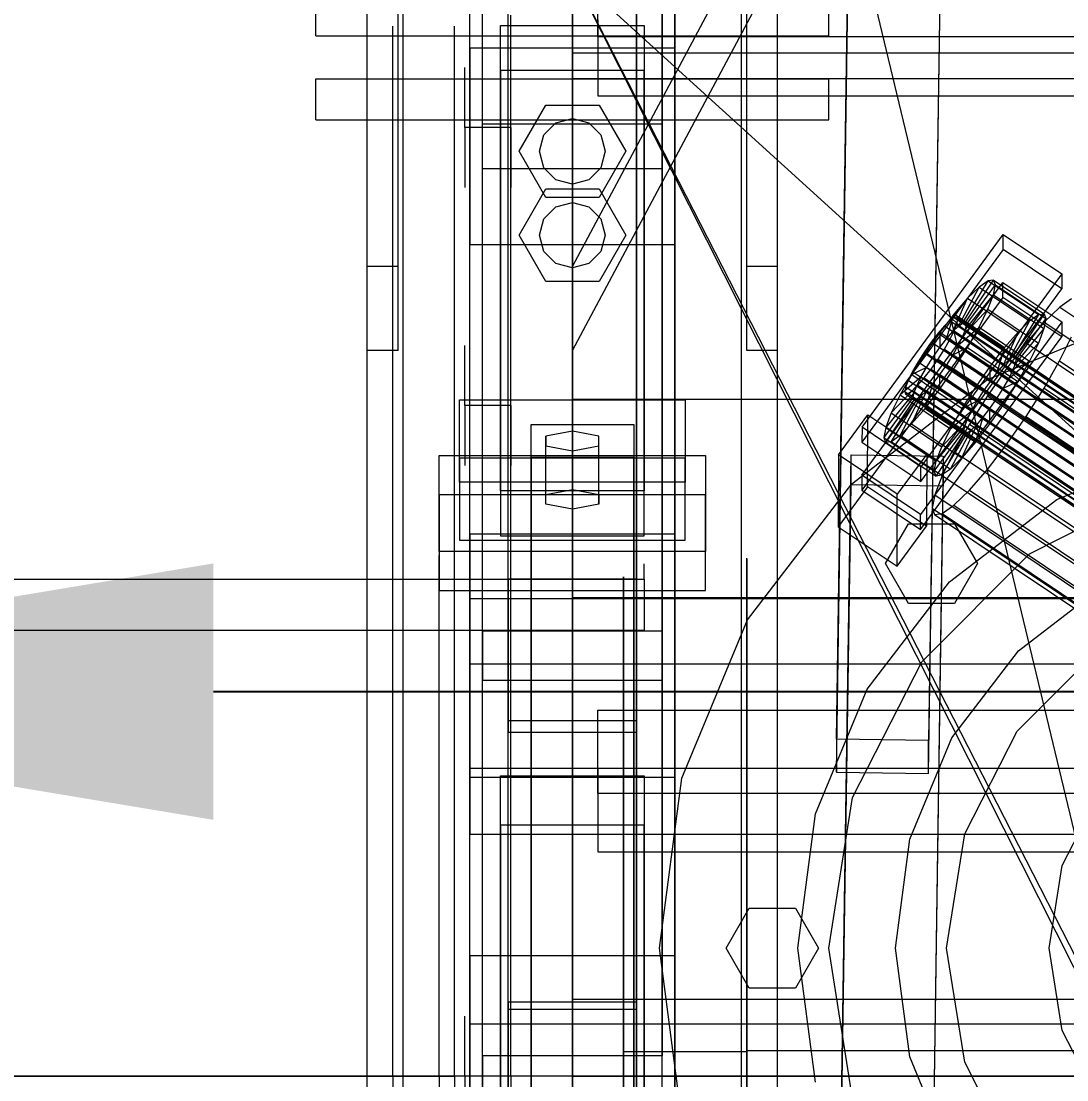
# Model space of a CAD drawing. Header units: millimetres. Extents: x -1970 to 34302, y -65268 to 6837.
# Drawn here: x -537.5 to -333.6, y -34275.7 to -34069.3 of the extents above; entities that cross this region are included whole.
import ezdxf

# ---------------------------------------------------------------- set-up
doc = ezdxf.new("R2010")
doc.units = ezdxf.units.MM
for name, color, linetype, lineweight in [('COTAS_O', 1, 'Continuous', 0), ('frontal_briquetadora', 7, 'Continuous', 0), ('frontal_C01', 7, 'Continuous', 0), ('frontal_C02', 7, 'Continuous', 0), ('frontal_mezcladora', 7, 'Continuous', 0)]:
    doc.layers.add(name, color=color, linetype=linetype, lineweight=lineweight)
doc.dimstyles.new('R19_100', dxfattribs={"dimtxt": 250, "dimasz": 150, "dimexe": 150, "dimexo": 80, "dimgap": 100, "dimtad": 1, "dimtih": 1, "dimtoh": 1, "dimdsep": 46, "dimcen": 0.09, "dimadec": 0, "dimazin": 0, "dimtfac": 1, "dimtdec": 4, "dimtofl": 0, "dimtmove": 0, "dimatfit": 3, "dimfxl": 1, "dimtolj": 1, "dimtzin": 0, "dimarcsym": 0})

# ---------------------------------------------------------------- blocks, each defined once
blk = doc.blocks.new('*D35')
at = {"layer": 'COTAS_O', "color": 0, "lineweight": -2, "transparency": 16777216}
for p, q in [((-1725, -34320), (-1725, -33550)), ((1725, -34320), (1725, -33550)), ((-1575, -33700), (1575, -33700))]:
    blk.add_line(p, q, dxfattribs=at)
at = {"layer": 'COTAS_O', "color": 0, "transparency": 16777216}
for points in [[(-1575, -33675), (-1575, -33725), (-1725, -33700)], [(1575, -33675), (1575, -33725), (1725, -33700)]]:
    blk.add_solid(points, dxfattribs=at)
at = {"layer": 'Defpoints', "color": 0, "transparency": 16777216}
for p in [(1725, -33700), (-1725, -34400), (1725, -34400)]:
    blk.add_point(p, dxfattribs=at)
blk = doc.blocks.new('*D38')
at = {"layer": 'COTAS_O', "color": 0, "lineweight": -2, "transparency": 16777216}
for p, q in [((-570, -33700), (200, -33700)), ((50, -34750), (50, -33850)), ((-570, -34900), (200, -34900))]:
    blk.add_line(p, q, dxfattribs=at)
at = {"layer": 'COTAS_O', "color": 0, "transparency": 16777216}
for points in [[(25, -33850), (75, -33850), (50, -33700)], [(25, -34750), (75, -34750), (50, -34900)]]:
    blk.add_solid(points, dxfattribs=at)
at = {"layer": 'Defpoints', "color": 0, "transparency": 16777216}
for p in [(-650, -33700), (50, -33700), (-650, -34900)]:
    blk.add_point(p, dxfattribs=at)
blk = doc.blocks.new('*D39')
at = {"layer": 'COTAS_O', "color": 0, "lineweight": -2, "transparency": 16777216}
for p, q in [((-650, -34820), (-650, -34050)), ((650, -34820), (650, -34050)), ((-500, -34200), (500, -34200))]:
    blk.add_line(p, q, dxfattribs=at)
at = {"layer": 'COTAS_O', "color": 0, "transparency": 16777216}
for points in [[(-500, -34175), (-500, -34225), (-650, -34200)], [(500, -34175), (500, -34225), (650, -34200)]]:
    blk.add_solid(points, dxfattribs=at)
at = {"layer": 'Defpoints', "color": 0, "transparency": 16777216}
for p in [(650, -34200), (-650, -34900), (650, -34900)]:
    blk.add_point(p, dxfattribs=at)

msp = doc.modelspace()

# ---------------------------------------------------------------- linework, layer by layer
at = {"layer": 'frontal_briquetadora'}
for p, q in [((-430, -34260), (-430, -33820)), ((-430, -34680), (-430, -33820)), ((-430, -33820), (-223.45, -34680)), ((-430, -34060), (-430, -34490)), ((-430, -34060), (-210, -34260)), ((-430, -34060), (-430, -34260)), ((-430, -34060), (-430, -34305)), ((-430, -34496), (-430, -34060)), ((-430, -34060), (-210, -34490)), ((-430, -34060), (-210, -34496)), ((-442, -34071.891), (-442, -34068.127)), ((-430, -34071.891), (-430, -34068.127)), ((-465, -34072.087), (-465, -34070.232)), ((-453, -34072.087), (-453, -34070.232)), ((-465, -34075.779), (-465, -34072.087)), ((-453, -34075.779), (-453, -34072.087)), ((-442, -34077.495), (-442, -34071.891)), ((-430, -34077.495), (-430, -34071.891)), ((-465, -34081.275), (-465, -34075.779)), ((-453, -34081.275), (-453, -34075.779)), ((-451, -34080.618), (-451, -34078.301)), ((-442, -34084.887), (-442, -34077.495)), ((-442, -34080.618), (-442, -34078.301)), ((-430, -34084.887), (-430, -34077.495)), ((-451, -34084.793), (-451, -34080.618)), ((-442, -34084.793), (-442, -34080.618)), ((-465, -34088.525), (-465, -34081.275)), ((-453, -34088.525), (-453, -34081.275)), ((-451, -34090), (-451, -34084.793)), ((-442, -34090), (-442, -34084.793)), ((-442, -34094.001), (-442, -34084.887)), ((-430, -34094.001), (-430, -34084.887)), ((-465, -34097.465), (-465, -34088.525)), ((-453, -34097.465), (-453, -34088.525)), ((-442, -34090), (-451, -34090)), ((-451, -34090), (-451, -34095.207)), ((-442, -34090), (-442, -34095.207)), ((-442, -34104.754), (-442, -34094.001)), ((-430, -34104.754), (-430, -34094.001)), ((-451, -34095.207), (-451, -34099.382)), ((-442, -34095.207), (-442, -34099.382)), ((-465, -34108.012), (-465, -34097.465)), ((-453, -34108.012), (-453, -34097.465)), ((-451, -34099.382), (-451, -34101.699)), ((-442, -34099.382), (-442, -34101.699)), ((-442, -34117.048), (-442, -34104.754)), ((-430, -34117.048), (-430, -34104.754)), ((-465, -34120.071), (-465, -34108.012)), ((-453, -34120.071), (-453, -34108.012)), ((-442, -34115.67), (-442, -34114.5)), ((-442, -34119.164), (-442, -34115.67)), ((-430, -34115.67), (-430, -34114.5)), ((-430, -34119.164), (-430, -34115.67)), ((-453, -34118.816), (-453, -34116.314)), ((-442, -34118.816), (-442, -34116.314)), ((-442, -34130.773), (-442, -34117.048)), ((-430, -34130.773), (-430, -34117.048)), ((-453, -34123.782), (-453, -34118.816)), ((-442, -34123.782), (-442, -34118.816)), ((-442, -34124.93), (-442, -34119.164)), ((-430, -34124.93), (-430, -34119.164)), ((-465, -34133.534), (-465, -34120.071)), ((-465, -34122.745), (-465, -34120.306)), ((-453, -34133.534), (-453, -34120.071)), ((-465, -34127.586), (-465, -34122.745)), ((-453, -34131.132), (-453, -34123.782)), ((-442, -34131.132), (-442, -34123.782)), ((-442, -34132.884), (-442, -34124.93)), ((-430, -34132.884), (-430, -34124.93)), ((-465, -34134.752), (-465, -34127.586)), ((-453, -34140.752), (-453, -34131.132)), ((-442, -34145.805), (-442, -34130.773)), ((-442, -34140.752), (-442, -34131.132)), ((-430, -34145.805), (-430, -34130.773)), ((-465, -34148.277), (-465, -34133.534)), ((-453, -34148.277), (-453, -34133.534)), ((-451, -34134.803), (-451, -34132.486)), ((-442, -34134.803), (-442, -34132.486)), ((-442, -34142.911), (-442, -34132.884)), ((-430, -34142.911), (-430, -34132.884)), ((-430, -34135.964), (-430, -34134.226)), ((-465, -34144.129), (-465, -34134.752)), ((-451, -34138.979), (-451, -34134.803)), ((-442, -34138.979), (-442, -34134.803)), ((-430, -34139.095), (-430, -34135.964)), ((-451, -34144.185), (-451, -34138.979)), ((-442, -34144.185), (-442, -34138.979)), ((-430, -34143), (-430, -34139.095)), ((-453, -34152.488), (-453, -34140.752)), ((-442, -34152.488), (-442, -34140.752)), ((-465, -34155.57), (-465, -34144.129)), ((-442, -34144.185), (-451, -34144.185)), ((-451, -34144.185), (-451, -34149.392)), ((-442, -34154.864), (-442, -34142.911)), ((-442, -34144.185), (-442, -34149.392)), ((-430, -34154.864), (-430, -34142.911)), ((-430, -34143), (-188, -34143)), ((-430, -34143), (-430, -34146.905)), ((-442, -34162.006), (-442, -34145.805)), ((-430, -34162.006), (-430, -34145.805)), ((-465, -34164.169), (-465, -34148.277)), ((-453, -34164.169), (-453, -34148.277)), ((-430, -34146.905), (-430, -34150.036)), ((-451, -34149.392), (-451, -34153.567)), ((-442, -34149.392), (-442, -34153.567)), ((-430, -34150.036), (-430, -34151.774)), ((-453, -34166.157), (-453, -34152.488)), ((-442, -34166.157), (-442, -34152.488)), ((-451, -34153.567), (-451, -34155.884)), ((-442, -34153.567), (-442, -34155.884)), ((-442, -34168.569), (-442, -34154.864)), ((-430, -34168.569), (-430, -34154.864)), ((-465, -34168.895), (-465, -34155.57)), ((-442, -34179.231), (-442, -34162.006)), ((-430, -34179.231), (-430, -34162.006)), ((-465, -34181.064), (-465, -34164.169)), ((-453, -34181.064), (-453, -34164.169)), ((-453, -34181.542), (-453, -34166.157)), ((-442, -34181.542), (-442, -34166.157)), ((-465, -34183.893), (-465, -34168.895)), ((-442, -34183.826), (-442, -34168.569)), ((-430, -34183.826), (-430, -34168.569)), ((-456, -34176.894), (-456, -34173.435)), ((-453, -34176.894), (-453, -34173.435)), ((-430, -34174.625), (-430, -34172.888)), ((-430, -34176.894), (-430, -34173.435)), ((-453, -34175.941), (-453, -34174)), ((-430, -34177.757), (-430, -34174.625)), ((-416, -34175.562), (-416, -34175.063)), ((-416, -34176.559), (-416, -34175.562)), ((-396, -34175.941), (-396, -34174)), ((-396, -34175.093), (-396, -34174.122)), ((-396, -34174.122), (-396, -34177.027)), ((-396, -34176.921), (-396, -34175)), ((-396, -34179.904), (-396, -34175.093)), ((-456, -34183.693), (-456, -34176.894)), ((-453, -34181.688), (-453, -34175.941)), ((-453, -34183.693), (-453, -34176.894)), ((-430, -34183.693), (-430, -34176.894)), ((-420, -34178.555), (-420, -34177.617)), ((-420, -34177.617), (-420, -34180.422)), ((-416, -34178.048), (-416, -34176.559)), ((-396, -34181.688), (-396, -34175.941)), ((-396, -34182.612), (-396, -34176.921)), ((-396, -34177.027), (-396, -34183.697)), ((-396, -34178.555), (-396, -34177.617)), ((-396, -34177.617), (-396, -34180.422)), ((-596, -34178.048), (-416, -34178.048)), ((-442, -34197.323), (-442, -34179.231)), ((-430, -34181.662), (-430, -34177.757)), ((-430, -34197.323), (-430, -34179.231)), ((-420, -34183.199), (-420, -34178.555)), ((-416, -34178.048), (-416, -34188)), ((-396, -34183.199), (-396, -34178.555)), ((-465, -34198.809), (-465, -34181.064)), ((-453, -34198.809), (-453, -34181.064)), ((-453, -34198.401), (-453, -34181.542)), ((-453, -34191.022), (-453, -34181.688)), ((-442, -34198.401), (-442, -34181.542)), ((-430, -34181.662), (-188, -34181.662)), ((-430, -34181.662), (-430, -34185.567)), ((-420, -34180.422), (-420, -34186.861)), ((-396, -34188.369), (-396, -34179.904)), ((-396, -34180.422), (-396, -34186.861)), ((-396, -34191.022), (-396, -34181.688)), ((-465, -34200.328), (-465, -34183.893)), ((-456, -34193.602), (-456, -34183.693)), ((-453, -34193.602), (-453, -34183.693)), ((-442, -34200.412), (-442, -34183.826)), ((-430, -34193.602), (-430, -34183.693)), ((-430, -34200.412), (-430, -34183.826)), ((-420, -34191.371), (-420, -34183.199)), ((-396, -34191.853), (-396, -34182.612)), ((-396, -34191.371), (-396, -34183.199)), ((-396, -34183.697), (-396, -34193.876)), ((-430, -34185.567), (-430, -34188.698)), ((-596, -34188), (-416, -34188)), ((-420, -34186.861), (-420, -34196.687)), ((-396, -34186.861), (-396, -34196.687)), ((-430, -34188.698), (-430, -34190.436)), ((-396, -34200.164), (-396, -34188.369)), ((-453, -34203.582), (-453, -34191.022)), ((-420, -34202.757), (-420, -34191.371)), ((-396, -34203.582), (-396, -34191.022)), ((-396, -34202.757), (-396, -34191.371)), ((-396, -34204.289), (-396, -34191.853)), ((-456, -34206.283), (-456, -34193.602)), ((-453, -34206.283), (-453, -34193.602)), ((-430, -34206.283), (-430, -34193.602)), ((-396, -34193.876), (-396, -34207.173)), ((-442, -34216.118), (-442, -34197.323)), ((-430, -34216.118), (-430, -34197.323)), ((-420, -34196.687), (-420, -34209.523)), ((-396, -34196.687), (-396, -34209.523)), ((-465, -34217.245), (-465, -34198.809)), ((-465, -34217.941), (-465, -34200.328)), ((-453, -34216.468), (-453, -34198.401)), ((-453, -34217.245), (-453, -34198.809)), ((-442, -34216.468), (-442, -34198.401)), ((-442, -34218.086), (-442, -34200.412)), ((-430, -34218.086), (-430, -34200.412)), ((-396, -34214.834), (-396, -34200.164)), ((-453, -34218.887), (-453, -34203.582)), ((-420, -34216.919), (-420, -34202.757)), ((-396, -34216.919), (-396, -34202.757)), ((-396, -34218.887), (-396, -34203.582)), ((-396, -34219.443), (-396, -34204.289)), ((-456, -34221.304), (-456, -34206.283)), ((-453, -34221.304), (-453, -34206.283)), ((-430, -34221.304), (-430, -34206.283)), ((-396, -34207.173), (-396, -34223.076)), ((-420, -34209.523), (-420, -34224.875)), ((-396, -34209.523), (-396, -34224.875)), ((-396, -34231.817), (-396, -34214.834)), ((-453, -34235.458), (-453, -34216.468)), ((-442, -34235.446), (-442, -34216.118)), ((-442, -34235.458), (-442, -34216.468)), ((-430, -34235.446), (-430, -34216.118)), ((-420, -34233.313), (-420, -34216.919)), ((-396, -34233.313), (-396, -34216.919)), ((-465, -34236.203), (-465, -34217.245)), ((-465, -34236.453), (-465, -34217.941)), ((-453, -34236.203), (-453, -34217.245)), ((-453, -34236.349), (-453, -34218.887)), ((-442, -34236.59), (-442, -34218.086)), ((-430, -34236.59), (-430, -34218.086)), ((-396, -34236.349), (-396, -34218.887)), ((-396, -34236.732), (-396, -34219.443)), ((-456, -34238.153), (-456, -34221.304)), ((-453, -34238.153), (-453, -34221.304)), ((-430, -34238.153), (-430, -34221.304)), ((-396, -34223.076), (-396, -34240.974)), ((-420, -34224.875), (-420, -34242.153)), ((-396, -34224.875), (-396, -34242.153)), ((-420, -34251.309), (-420, -34233.313)), ((-396, -34250.459), (-396, -34231.817)), ((-396, -34251.309), (-396, -34233.313)), ((-453, -34255.072), (-453, -34235.458)), ((-442, -34255.133), (-442, -34235.446)), ((-442, -34255.072), (-442, -34235.458)), ((-430, -34255.133), (-430, -34235.446)), ((-465, -34255.514), (-465, -34236.203)), ((-465, -34255.573), (-465, -34236.453)), ((-453, -34255.514), (-453, -34236.203)), ((-453, -34255.296), (-453, -34236.349)), ((-442, -34255.654), (-442, -34236.59)), ((-430, -34255.654), (-430, -34236.59)), ((-396, -34255.296), (-396, -34236.349)), ((-396, -34255.491), (-396, -34236.732)), ((-456, -34256.258), (-456, -34238.153)), ((-453, -34256.258), (-453, -34238.153)), ((-430, -34256.258), (-430, -34238.153)), ((-396, -34240.974), (-396, -34260.18)), ((-420, -34242.153), (-420, -34260.694)), ((-396, -34242.153), (-396, -34260.694)), ((-420, -34270.216), (-420, -34251.309)), ((-396, -34270.044), (-396, -34250.459)), ((-396, -34270.216), (-396, -34251.309)), ((-465, -34275), (-465, -34255.514)), ((-465, -34275), (-465, -34255.573)), ((-453, -34275), (-453, -34255.072)), ((-453, -34275), (-453, -34255.296)), ((-453, -34275), (-453, -34255.514)), ((-442, -34275), (-442, -34255.072)), ((-442, -34275), (-442, -34255.133)), ((-442, -34275), (-442, -34255.654)), ((-430, -34275), (-430, -34255.133)), ((-430, -34275), (-430, -34255.654)), ((-396, -34275), (-396, -34255.296)), ((-396, -34275), (-396, -34255.491)), ((-456, -34275), (-456, -34256.258)), ((-453, -34275), (-453, -34256.258)), ((-430, -34275), (-430, -34256.258)), ((-430, -34260), (-210, -34260)), ((-430, -34260), (-430, -34305)), ((-430, -34680), (-430, -34260)), ((-430, -34496), (-430, -34260)), ((-396, -34260.18), (-396, -34279.956)), ((-420, -34260.694), (-420, -34279.784)), ((-396, -34260.694), (-396, -34279.784)), ((-451, -34265.618), (-451, -34263.301)), ((-442, -34265.618), (-442, -34263.301)), ((-451, -34269.793), (-451, -34265.618)), ((-442, -34269.793), (-442, -34265.618)), ((-430, -34267.964), (-430, -34266.226)), ((-430, -34271.095), (-430, -34267.964)), ((-451, -34275), (-451, -34269.793)), ((-442, -34275), (-442, -34269.793)), ((-396, -34270.216), (-420, -34270.216)), ((-420, -34289.306), (-420, -34270.216)), ((-160, -34270.044), (-396, -34270.044)), ((-396, -34289.82), (-396, -34270.044)), ((-396, -34289.306), (-396, -34270.216)), ((-430, -34275), (-430, -34271.095)), ((-605, -34275), (-453, -34275)), ((-465, -34275), (-605, -34275)), ((-396, -34275), (-596, -34275)), ((-453, -34275), (-465, -34275)), ((-465, -34275), (-465, -34294.486)), ((-465, -34275), (-465, -34294.427)), ((-453, -34275), (-456, -34275)), ((-456, -34275), (-456, -34293.742)), ((-453, -34275), (-453, -34294.704)), ((-453, -34275), (-453, -34294.486)), ((-442, -34275), (-453, -34275)), ((-453, -34275), (-453, -34294.928)), ((-453, -34275), (-453, -34293.742)), ((-442, -34275), (-451, -34275)), ((-451, -34275), (-451, -34280.207)), ((-430, -34275), (-442, -34275)), ((-442, -34275), (-442, -34294.346)), ((-442, -34275), (-442, -34280.207)), ((-442, -34275), (-442, -34294.867)), ((-442, -34275), (-442, -34294.928)), ((-430, -34275), (-188, -34275)), ((-430, -34275), (-430, -34278.905)), ((-430, -34275), (-430, -34293.742)), ((-430, -34275), (-430, -34294.346)), ((-430, -34275), (-430, -34294.867)), ((-160, -34275), (-396, -34275)), ((-396, -34275), (-396, -34294.704)), ((-396, -34275), (-396, -34294.509))]:
    msp.add_line(p, q, dxfattribs=at)
at = {"layer": 'frontal_C01'}
for p, q in [((-442.5, -34180.3), (-442.5, -33521.357)), ((-417.5, -33521.357), (-417.5, -34180.3)), ((-442.5, -34205.669), (-442.5, -33546.726)), ((-417.5, -34205.669), (-417.5, -33546.726)), ((-450, -34169.301), (-450, -33785.092)), ((-410, -33785.092), (-410, -34169.301)), ((-450, -34216.669), (-450, -33832.46)), ((-410, -34216.669), (-410, -33832.46)), ((-450, -34283.513), (-450, -33899.304)), ((-410, -33899.304), (-410, -34283.513)), ((-447.5, -34188.182), (-447.5, -33913.448)), ((-412.5, -33913.448), (-412.5, -34188.182)), ((-447.5, -34197.787), (-447.5, -33923.053)), ((-412.5, -34197.787), (-412.5, -33923.053)), ((-450, -34321.407), (-450, -33937.198)), ((-410, -34321.407), (-410, -33937.198)), ((-378.512, -34209.301), (-375.644, -34017.353)), ((-357.646, -34017.594), (-360.514, -34209.542)), ((-378.512, -34215.705), (-375.644, -34023.757)), ((-360.514, -34215.946), (-357.646, -34023.998)), ((-430, -34025.498), (-430, -34075.498)), ((-470, -34133.498), (-470, -34030.498)), ((-464, -34133.498), (-464, -34030.498)), ((-430, -34133.498), (-375, -34030.498)), ((-430, -34030.498), (-430, -34133.498)), ((-396, -34133.498), (-396, -34030.498)), ((-390, -34133.498), (-390, -34030.498)), ((-430, -34075.498), (-430, -34080.498)), ((430, -34075.498), (-430, -34075.498)), ((-480, -34080.498), (-380, -34080.498)), ((-480, -34088.498), (-480, -34080.498)), ((430, -34080.498), (-430, -34080.498)), ((-380, -34088.498), (-380, -34080.498)), ((-480, -34088.498), (-380, -34088.498)), ((-470, -34088.498), (-463, -34088.498)), ((-470, -35975), (-470, -34088.498)), ((-463, -35975), (-463, -34088.498)), ((-463, -34088.498), (-397, -34088.498)), ((-397, -34088.498), (-390, -34088.498)), ((-397, -35975), (-397, -34088.498)), ((-390, -35975), (-390, -34088.498)), ((-440.4, -34110.998), (-435.2, -34101.991)), ((-435.2, -34101.991), (-424.8, -34101.991)), ((-424.8, -34101.991), (-419.6, -34110.998)), ((-435.543, -34107.798), (-433.2, -34105.455)), ((-433.2, -34105.455), (-430, -34104.598)), ((-430, -34104.598), (-426.8, -34105.455)), ((-426.8, -34105.455), (-424.457, -34107.798)), ((-436.4, -34110.998), (-435.543, -34107.798)), ((-424.457, -34107.798), (-423.6, -34110.998)), ((-435.2, -34120.004), (-440.4, -34110.998)), ((-435.543, -34114.198), (-436.4, -34110.998)), ((-419.6, -34110.998), (-424.8, -34120.004)), ((-423.6, -34110.998), (-424.457, -34114.198)), ((-433.2, -34116.54), (-435.543, -34114.198)), ((-424.457, -34114.198), (-426.8, -34116.54)), ((-430, -34117.398), (-433.2, -34116.54)), ((-426.8, -34116.54), (-430, -34117.398)), ((-424.8, -34120.004), (-435.2, -34120.004)), ((-464, -34133.498), (-470, -34133.498)), ((-390, -34133.498), (-396, -34133.498)), ((-452, -34159.132), (-452, -34143.123)), ((-452, -34143.123), (-408, -34143.123)), ((-452, -34154.491), (-452, -34143.123)), ((-408, -34143.123), (-408, -34159.132)), ((-408, -34143.123), (-408, -34154.491)), ((-438, -34154.329), (-438, -34147.925)), ((-438, -34147.925), (-418, -34147.925)), ((-438, -34290.871), (-438, -34147.925)), ((-418, -34147.925), (-418, -34154.329)), ((-418, -34147.925), (-418, -34290.871)), ((-430, -34149.206), (-435.196, -34150.167)), ((-435.196, -34150.167), (-435.196, -34152.088)), ((-435.196, -34161.535), (-435.196, -34150.167)), ((-424.804, -34150.167), (-430, -34149.206)), ((-430, -34160.574), (-430, -34149.206)), ((-424.804, -34152.088), (-424.804, -34150.167)), ((-424.804, -34161.535), (-424.804, -34150.167)), ((-435.196, -34152.088), (-430, -34153.048)), ((-435.196, -34163.456), (-435.196, -34152.088)), ((-430, -34153.048), (-424.804, -34152.088)), ((-424.804, -34163.456), (-424.804, -34152.088)), ((-408, -34154.491), (-452, -34154.491)), ((-452, -34154.491), (-452, -34170.5)), ((-418, -34154.329), (-438, -34154.329)), ((-438, -34154.329), (-438, -34297.274)), ((-430, -34153.048), (-430, -34164.416)), ((-418, -34297.274), (-418, -34154.329)), ((-408, -34170.5), (-408, -34154.491)), ((-408, -34159.132), (-452, -34159.132)), ((-452, -34159.132), (-452, -34170.5)), ((-408, -34170.5), (-408, -34159.132)), ((-435.196, -34161.535), (-430, -34160.574)), ((-430, -34160.574), (-424.804, -34161.535)), ((-435.196, -34163.456), (-435.196, -34161.535)), ((-424.804, -34161.535), (-424.804, -34163.456)), ((-430, -34164.416), (-435.196, -34163.456)), ((-424.804, -34163.456), (-430, -34164.416)), ((-410, -34169.301), (-450, -34169.301)), ((-450, -34169.301), (-450, -34216.669)), ((-450, -34553.51), (-450, -34169.301)), ((-410, -34216.669), (-410, -34169.301)), ((-410, -34169.301), (-410, -34553.51)), ((-452, -34170.5), (-408, -34170.5)), ((-417.5, -34178.044), (-442.5, -34178.044)), ((-442.5, -34178.044), (-442.5, -34207.926)), ((-442.5, -34287.519), (-442.5, -34178.044)), ((-417.5, -34207.926), (-417.5, -34178.044)), ((-417.5, -34178.044), (-417.5, -34287.519)), ((-442.5, -34205.669), (-442.5, -34180.3)), ((-442.5, -34180.3), (-417.5, -34180.3)), ((-417.5, -34180.3), (-417.5, -34205.669)), ((-450, -34194.652), (-450, -34181.845)), ((-450, -34181.845), (450, -34181.845)), ((-450, -34215.002), (-450, -34181.845)), ((-412.5, -34188.182), (-447.5, -34188.182)), ((-447.5, -34188.182), (-447.5, -34197.787)), ((-412.5, -34197.787), (-412.5, -34188.182)), ((450, -34194.652), (-450, -34194.652)), ((-450, -34194.652), (-450, -34227.809)), ((-447.5, -34197.787), (-412.5, -34197.787)), ((-425, -34219.883), (-425, -34203.618)), ((-425, -34203.618), (425, -34203.618)), ((-425, -34214.987), (-425, -34203.618)), ((-417.5, -34205.669), (-442.5, -34205.669)), ((-442.5, -34207.926), (-417.5, -34207.926)), ((-442.5, -34317.401), (-442.5, -34207.926)), ((-417.5, -34317.401), (-417.5, -34207.926)), ((-360.514, -34209.542), (-378.512, -34209.301)), ((-378.512, -34209.301), (-378.512, -34215.705)), ((-360.514, -34215.946), (-360.514, -34209.542)), ((450, -34215.002), (-450, -34215.002)), ((-450, -34215.002), (-450, -34227.809)), ((-450, -34216.669), (-410, -34216.669)), ((-450, -34600.878), (-450, -34216.669)), ((-444, -34226.027), (-444, -34216.422)), ((-444, -34216.422), (-416, -34216.422)), ((-444, -34307.886), (-444, -34216.422)), ((425, -34214.987), (-425, -34214.987)), ((-425, -34214.987), (-425, -34231.251)), ((-416, -34216.422), (-416, -34226.027)), ((-416, -34216.422), (-416, -34307.886)), ((-410, -34600.878), (-410, -34216.669)), ((-378.512, -34215.705), (-360.514, -34215.946)), ((425, -34219.883), (-425, -34219.883)), ((-425, -34219.883), (-425, -34231.251)), ((-416, -34226.027), (-444, -34226.027)), ((-444, -34226.027), (-444, -34317.491)), ((-416, -34317.491), (-416, -34226.027)), ((-450, -34227.809), (450, -34227.809)), ((-425, -34231.251), (425, -34231.251))]:
    msp.add_line(p, q, dxfattribs=at)
at = {"layer": 'frontal_C02'}
for p, q in [((-470, -35975), (-470, -33576.746)), ((-463, -35975), (-463, -33576.746)), ((-397, -35975), (-397, -33576.746)), ((-390, -35975), (-390, -33576.746)), ((-450, -34074.565), (-450, -33723.846)), ((-410, -33723.846), (-410, -34074.565)), ((-442.5, -34261.912), (-442.5, -33729.49)), ((-417.5, -33729.49), (-417.5, -34261.912)), ((-442.5, -34288.878), (-442.5, -33756.456)), ((-417.5, -34288.878), (-417.5, -33756.456)), ((-450, -34112.818), (-450, -33762.099)), ((-410, -34112.818), (-410, -33762.099)), ((-450, -34251.487), (-450, -33900.768)), ((-410, -33900.768), (-410, -34251.487)), ((-450, -34299.304), (-450, -33948.585)), ((-410, -34299.304), (-410, -33948.585)), ((-470, -34117.136), (-470, -34014.136)), ((-464, -34117.136), (-464, -34014.136)), ((-430, -34117.136), (-375, -34014.136)), ((-430, -34014.136), (-430, -34117.136)), ((-396, -34117.136), (-396, -34014.136)), ((-390, -34117.136), (-390, -34014.136)), ((-425, -34072.349), (-425, -34057.502)), ((-480, -34072.136), (-480, -34064.136)), ((-380, -34072.136), (-380, -34064.136)), ((-444, -34078.873), (-444, -34070.105)), ((-444, -34070.105), (-416, -34070.105)), ((-444, -34160.837), (-444, -34070.105)), ((-425, -34068.978), (-425, -34083.825)), ((-416, -34070.105), (-416, -34078.873)), ((-416, -34070.105), (-416, -34160.837)), ((-480, -34072.136), (-380, -34072.136)), ((-470, -34072.136), (-463, -34072.136)), ((-470, -35975), (-470, -34072.136)), ((-463, -35975), (-463, -34072.136)), ((-463, -34072.136), (-397, -34072.136)), ((425, -34072.349), (-425, -34072.349)), ((-425, -34072.349), (-425, -34083.825)), ((-397, -34072.136), (-390, -34072.136)), ((-397, -35975), (-397, -34072.136)), ((-390, -35975), (-390, -34072.136)), ((-410, -34074.565), (-450, -34074.565)), ((-450, -34074.565), (-450, -34112.818)), ((-450, -34425.283), (-450, -34074.565)), ((-410, -34112.818), (-410, -34074.565)), ((-410, -34074.565), (-410, -34425.283)), ((-416, -34078.873), (-444, -34078.873)), ((-444, -34078.873), (-444, -34169.604)), ((-416, -34169.604), (-416, -34078.873)), ((-425, -34083.825), (425, -34083.825)), ((-440.4, -34094.636), (-435.2, -34085.629)), ((-435.2, -34085.629), (-424.8, -34085.629)), ((-424.8, -34085.629), (-419.6, -34094.636)), ((-433.2, -34089.093), (-430, -34088.236)), ((-430, -34088.236), (-426.8, -34089.093)), ((-447.5, -34098.075), (-447.5, -34089.307)), ((-447.5, -34089.307), (-412.5, -34089.307)), ((-447.5, -34271.011), (-447.5, -34089.307)), ((-435.543, -34091.436), (-433.2, -34089.093)), ((-426.8, -34089.093), (-424.457, -34091.436)), ((-412.5, -34089.307), (-412.5, -34098.075)), ((-412.5, -34089.307), (-412.5, -34271.011)), ((-436.4, -34094.636), (-435.543, -34091.436)), ((-424.457, -34091.436), (-423.6, -34094.636)), ((-435.2, -34103.643), (-440.4, -34094.636)), ((-435.543, -34097.836), (-436.4, -34094.636)), ((-419.6, -34094.636), (-424.8, -34103.643)), ((-423.6, -34094.636), (-424.457, -34097.836)), ((-412.5, -34098.075), (-447.5, -34098.075)), ((-447.5, -34279.779), (-447.5, -34098.075)), ((-433.2, -34100.178), (-435.543, -34097.836)), ((-424.457, -34097.836), (-426.8, -34100.178)), ((-412.5, -34279.779), (-412.5, -34098.075)), ((-430, -34101.036), (-433.2, -34100.178)), ((-426.8, -34100.178), (-430, -34101.036)), ((-424.8, -34103.643), (-435.2, -34103.643)), ((-373.501, -34148.455), (-345.969, -34110.862)), ((-345.981, -34113.784), (-345.969, -34110.862)), ((-345.969, -34110.862), (-334.501, -34118.545)), ((-450, -34112.818), (-410, -34112.818)), ((-450, -34463.537), (-450, -34112.818)), ((-410, -34463.537), (-410, -34112.818)), ((-345.981, -34113.784), (-373.513, -34151.377)), ((-334.513, -34121.468), (-345.981, -34113.784)), ((-464, -34117.136), (-470, -34117.136)), ((-390, -34117.136), (-396, -34117.136)), ((-334.501, -34118.545), (-362.033, -34156.138)), ((-353.892, -34128.142), (-348.918, -34119.898)), ((-353.378, -34128.072), (-347.835, -34119.751)), ((-348.918, -34119.898), (-350.645, -34121.113)), ((-347.835, -34119.751), (-348.918, -34119.898)), ((-348.918, -34119.898), (-339.088, -34126.484)), ((-347.835, -34119.751), (-338.005, -34126.337)), ((-347.47, -34120.681), (-347.835, -34119.751)), ((-334.501, -34118.545), (-334.513, -34121.468)), ((-373.539, -34157.807), (-346.008, -34120.214)), ((-362.045, -34159.061), (-334.513, -34121.468)), ((-354.71, -34128.717), (-350.645, -34121.113)), ((-353.205, -34128.513), (-347.47, -34120.681)), ((-350.645, -34121.113), (-352.899, -34123.312)), ((-350.645, -34121.113), (-340.816, -34127.699)), ((-347.847, -34122.625), (-347.47, -34120.681)), ((-347.47, -34120.681), (-337.64, -34127.267)), ((-346.02, -34123.137), (-346.008, -34120.214)), ((-346.008, -34120.214), (-334.539, -34127.898)), ((-346.02, -34123.137), (-373.551, -34160.73)), ((-355.777, -34129.759), (-352.899, -34123.312)), ((-352.899, -34123.312), (-355.525, -34126.346)), ((-353.384, -34129.434), (-347.847, -34122.625)), ((-352.899, -34123.312), (-343.069, -34129.898)), ((-348.941, -34125.451), (-347.847, -34122.625)), ((-347.847, -34122.625), (-338.017, -34129.211)), ((-334.551, -34130.82), (-346.02, -34123.137)), ((-332.629, -34123.403), (-334.938, -34125.027)), ((-353.902, -34130.772), (-348.941, -34125.451)), ((-350.678, -34128.966), (-348.941, -34125.451)), ((-348.941, -34125.451), (-339.111, -34132.037)), ((-334.938, -34125.027), (-337.95, -34127.967)), ((-334.938, -34125.027), (-150.629, -34248.511)), ((-334.539, -34127.898), (-362.071, -34165.491)), ((-355.525, -34126.346), (-358.345, -34130.008)), ((-356.348, -34127.62), (-357.415, -34128.661)), ((-357.021, -34131.196), (-355.525, -34126.346)), ((-355.53, -34127.044), (-356.348, -34127.62)), ((-356.348, -34127.62), (-142.549, -34270.861)), ((-355.017, -34126.974), (-355.53, -34127.044)), ((-355.53, -34127.044), (-141.731, -34270.286)), ((-355.525, -34126.346), (-345.695, -34132.932)), ((-355.022, -34128.336), (-354.844, -34127.415)), ((-354.844, -34127.415), (-355.017, -34126.974)), ((-355.017, -34126.974), (-141.218, -34270.216)), ((-354.844, -34127.415), (-141.045, -34270.657)), ((-354.71, -34128.717), (-353.892, -34128.142)), ((-353.892, -34128.142), (-353.378, -34128.072)), ((-344.062, -34134.728), (-353.892, -34128.142)), ((-343.549, -34134.658), (-353.378, -34128.072)), ((-353.378, -34128.072), (-353.205, -34128.513)), ((-340.816, -34127.699), (-344.88, -34135.303)), ((-339.088, -34126.484), (-344.062, -34134.728)), ((-338.005, -34126.337), (-343.549, -34134.658)), ((-337.64, -34127.267), (-343.376, -34135.099)), ((-343.069, -34129.898), (-340.816, -34127.699)), ((-337.95, -34127.967), (-341.461, -34132.023)), ((-340.816, -34127.699), (-339.088, -34126.484)), ((-339.088, -34126.484), (-338.005, -34126.337)), ((-337.64, -34127.267), (-338.017, -34129.211)), ((-338.005, -34126.337), (-337.64, -34127.267)), ((-337.95, -34127.967), (-153.641, -34251.451)), ((-334.539, -34127.898), (-334.551, -34130.82)), ((-358.345, -34130.008), (-361.166, -34134.049)), ((-358.659, -34130.099), (-359.995, -34131.833)), ((-357.415, -34128.661), (-358.659, -34130.099)), ((-358.659, -34130.099), (-144.861, -34273.34)), ((-358.345, -34130.008), (-358.357, -34132.931)), ((-348.515, -34136.594), (-358.345, -34130.008)), ((-357.415, -34128.661), (-143.617, -34271.903)), ((-357.021, -34131.196), (-355.777, -34129.759)), ((-356.363, -34131.34), (-355.541, -34129.675)), ((-355.777, -34129.759), (-354.71, -34128.717)), ((-345.947, -34136.345), (-355.777, -34129.759)), ((-355.541, -34129.675), (-355.022, -34128.336)), ((-355.541, -34129.675), (-141.742, -34272.916)), ((-355.022, -34128.336), (-141.224, -34271.577)), ((-354.725, -34132.437), (-350.678, -34128.966)), ((-344.88, -34135.303), (-354.71, -34128.717)), ((-353.384, -34129.434), (-353.902, -34130.772)), ((-353.205, -34128.513), (-353.384, -34129.434)), ((-343.554, -34136.02), (-353.384, -34129.434)), ((-343.376, -34135.099), (-353.205, -34128.513)), ((-352.938, -34132.93), (-350.678, -34128.966)), ((-350.678, -34128.966), (-340.848, -34135.552)), ((-343.069, -34129.898), (-345.947, -34136.345)), ((-345.695, -34132.932), (-343.069, -34129.898)), ((-338.017, -34129.211), (-343.554, -34136.02)), ((-338.017, -34129.211), (-339.111, -34132.037)), ((-362.083, -34168.413), (-334.551, -34130.82)), ((-359.995, -34131.833), (-361.332, -34133.747)), ((-146.196, -34275.075), (-359.995, -34131.833)), ((-358.357, -34132.931), (-357.021, -34131.196)), ((-357.434, -34133.217), (-356.363, -34131.34)), ((-347.191, -34137.782), (-357.021, -34131.196)), ((-356.363, -34131.34), (-142.565, -34274.581)), ((-353.902, -34130.772), (-354.725, -34132.437)), ((-344.073, -34137.358), (-353.902, -34130.772)), ((-341.461, -34132.023), (-345.231, -34136.919)), ((-339.111, -34132.037), (-344.073, -34137.358)), ((-341.461, -34132.023), (-157.152, -34255.507)), ((-339.111, -34132.037), (-340.848, -34135.552)), ((-334.981, -34135.525), (-332.659, -34130.826)), ((-361.166, -34134.049), (-363.797, -34138.193)), ((-361.332, -34133.747), (-362.578, -34135.71)), ((-361.332, -34133.747), (-147.533, -34276.989)), ((-359.693, -34134.845), (-361.166, -34134.049)), ((-361.166, -34134.049), (-351.336, -34140.635)), ((-359.693, -34134.845), (-358.357, -34132.931)), ((-358.68, -34135.18), (-357.434, -34133.217)), ((-358.357, -34132.931), (-348.527, -34139.517)), ((-357.434, -34133.217), (-143.635, -34276.459)), ((-355.796, -34134.315), (-357.042, -34136.278)), ((-354.725, -34132.437), (-355.796, -34134.315)), ((-355.796, -34134.315), (-352.938, -34132.93)), ((-345.966, -34140.901), (-355.796, -34134.315)), ((-355.569, -34137.074), (-352.938, -34132.93)), ((-344.895, -34139.023), (-354.725, -34132.437)), ((-352.938, -34132.93), (-343.108, -34139.516)), ((-348.515, -34136.594), (-345.695, -34132.932)), ((-345.695, -34132.932), (-347.191, -34137.782)), ((-362.578, -34135.71), (-363.648, -34137.588)), ((-362.578, -34135.71), (-148.779, -34278.952)), ((-360.939, -34136.808), (-359.693, -34134.845)), ((-360.017, -34137.094), (-358.68, -34135.18)), ((-349.863, -34141.431), (-359.693, -34134.845)), ((-358.68, -34135.18), (-144.881, -34278.422)), ((-357.042, -34136.278), (-358.378, -34138.192)), ((-357.042, -34136.278), (-355.569, -34137.074)), ((-347.212, -34142.864), (-357.042, -34136.278)), ((-345.947, -34136.345), (-347.191, -34137.782)), ((-344.88, -34135.303), (-345.947, -34136.345)), ((-340.848, -34135.552), (-344.895, -34139.023)), ((-344.062, -34134.728), (-344.88, -34135.303)), ((-344.073, -34137.358), (-343.554, -34136.02)), ((-343.549, -34134.658), (-344.062, -34134.728)), ((-343.554, -34136.02), (-343.376, -34135.099)), ((-343.376, -34135.099), (-343.549, -34134.658)), ((-340.848, -34135.552), (-343.108, -34139.516)), ((-338.003, -34140.825), (-334.981, -34135.525)), ((-334.981, -34135.525), (-150.672, -34259.009)), ((-363.797, -34138.193), (-366.057, -34142.157)), ((-363.648, -34137.588), (-364.471, -34139.253)), ((-360.939, -34136.808), (-363.797, -34138.193)), ((-363.797, -34138.193), (-353.967, -34144.778)), ((-363.648, -34137.588), (-149.85, -34280.829)), ((-362.01, -34138.686), (-360.939, -34136.808)), ((-361.352, -34138.829), (-360.017, -34137.094)), ((-351.109, -34143.394), (-360.939, -34136.808)), ((-360.017, -34137.094), (-146.218, -34280.336)), ((-358.378, -34138.192), (-359.714, -34139.927)), ((-358.39, -34141.114), (-355.569, -34137.074)), ((-358.378, -34138.192), (-358.39, -34141.114)), ((-348.548, -34144.778), (-358.378, -34138.192)), ((-355.569, -34137.074), (-345.739, -34143.66)), ((-351.336, -34140.635), (-348.515, -34136.594)), ((-345.231, -34136.919), (-349.002, -34142.321)), ((-348.527, -34139.517), (-348.515, -34136.594)), ((-347.191, -34137.782), (-348.527, -34139.517)), ((-160.922, -34260.403), (-345.231, -34136.919)), ((-344.895, -34139.023), (-344.073, -34137.358)), ((-362.833, -34140.351), (-367.794, -34145.672)), ((-362.01, -34138.686), (-366.057, -34142.157)), ((-364.471, -34139.253), (-364.989, -34140.591)), ((-364.471, -34139.253), (-150.672, -34282.494)), ((-363.664, -34141.308), (-362.596, -34140.266)), ((-363.351, -34141.689), (-362.833, -34140.351)), ((-362.833, -34140.351), (-362.01, -34138.686)), ((-353.003, -34146.936), (-362.833, -34140.351)), ((-362.596, -34140.266), (-361.352, -34138.829)), ((-362.596, -34140.266), (-148.798, -34283.508)), ((-352.18, -34145.271), (-362.01, -34138.686)), ((-361.352, -34138.829), (-147.554, -34282.07)), ((-359.714, -34139.927), (-361.21, -34144.777)), ((-359.714, -34139.927), (-360.958, -34141.364)), ((-349.884, -34146.512), (-359.714, -34139.927)), ((-348.527, -34139.517), (-349.863, -34141.431)), ((-345.966, -34140.901), (-344.895, -34139.023)), ((-343.108, -34139.516), (-345.966, -34140.901)), ((-343.108, -34139.516), (-345.739, -34143.66)), ((-363.53, -34142.61), (-369.265, -34150.442)), ((-363.351, -34141.689), (-368.888, -34148.498)), ((-366.057, -34142.157), (-367.794, -34145.672)), ((-362.025, -34142.406), (-366.09, -34150.01)), ((-366.057, -34142.157), (-356.228, -34148.743)), ((-364.989, -34140.591), (-365.168, -34141.512)), ((-365.168, -34141.512), (-364.995, -34141.953)), ((-365.168, -34141.512), (-151.369, -34284.754)), ((-364.995, -34141.953), (-364.482, -34141.883)), ((-364.995, -34141.953), (-151.196, -34285.194)), ((-364.989, -34140.591), (-151.191, -34283.833)), ((-364.482, -34141.883), (-363.664, -34141.308)), ((-364.482, -34141.883), (-150.683, -34285.125)), ((-360.958, -34141.364), (-363.836, -34147.811)), ((-363.664, -34141.308), (-149.865, -34284.549)), ((-363.53, -34142.61), (-363.351, -34141.689)), ((-363.357, -34143.051), (-363.53, -34142.61)), ((-353.7, -34149.196), (-363.53, -34142.61)), ((-353.521, -34148.275), (-363.351, -34141.689)), ((-362.025, -34142.406), (-362.843, -34142.981)), ((-360.958, -34141.364), (-362.025, -34142.406)), ((-352.196, -34148.991), (-362.025, -34142.406)), ((-361.21, -34144.777), (-358.39, -34141.114)), ((-351.128, -34147.95), (-360.958, -34141.364)), ((-358.39, -34141.114), (-348.56, -34147.7)), ((-353.967, -34144.778), (-351.336, -34140.635)), ((-349.002, -34142.321), (-352.519, -34147.86)), ((-351.336, -34140.635), (-349.863, -34141.431)), ((-349.863, -34141.431), (-351.109, -34143.394)), ((-349.002, -34142.321), (-164.693, -34265.805)), ((-347.212, -34142.864), (-345.966, -34140.901)), ((-341.52, -34146.364), (-338.003, -34140.825)), ((-338.003, -34140.825), (-153.694, -34264.309)), ((-363.357, -34143.051), (-368.9, -34151.372)), ((-362.843, -34142.981), (-367.817, -34151.225)), ((-362.843, -34142.981), (-363.357, -34143.051)), ((-353.527, -34149.637), (-363.357, -34143.051)), ((-353.014, -34149.567), (-362.843, -34142.981)), ((-353.967, -34144.778), (-351.109, -34143.394)), ((-351.109, -34143.394), (-352.18, -34145.271)), ((-345.739, -34143.66), (-348.56, -34147.7)), ((-348.548, -34144.778), (-347.212, -34142.864)), ((-345.739, -34143.66), (-347.212, -34142.864)), ((-378.086, -34153.843), (-372.35, -34146.012)), ((-372.408, -34160.04), (-372.35, -34146.012)), ((-372.35, -34146.012), (-360.882, -34153.695)), ((-367.794, -34145.672), (-368.888, -34148.498)), ((-367.794, -34145.672), (-357.964, -34152.258)), ((-363.836, -34147.811), (-361.21, -34144.777)), ((-361.21, -34144.777), (-351.38, -34151.362)), ((-356.228, -34148.743), (-353.967, -34144.778)), ((-356.228, -34148.743), (-352.18, -34145.271)), ((-352.18, -34145.271), (-353.003, -34146.936)), ((-351.38, -34151.362), (-349.884, -34146.512)), ((-351.128, -34147.95), (-349.884, -34146.512)), ((-349.884, -34146.512), (-348.548, -34144.778)), ((-348.56, -34147.7), (-348.548, -34144.778)), ((-345.291, -34151.766), (-341.52, -34146.364)), ((-341.52, -34146.364), (-157.211, -34269.848)), ((-373.501, -34148.455), (-373.513, -34151.377)), ((-362.033, -34156.138), (-373.501, -34148.455)), ((-368.888, -34148.498), (-369.265, -34150.442)), ((-368.888, -34148.498), (-359.058, -34155.083)), ((-366.09, -34150.01), (-363.836, -34147.811)), ((-363.836, -34147.811), (-354.006, -34154.397)), ((-359.058, -34155.083), (-353.521, -34148.275)), ((-357.964, -34152.258), (-353.003, -34146.936)), ((-357.964, -34152.258), (-356.228, -34148.743)), ((-352.519, -34147.86), (-355.541, -34153.16)), ((-354.006, -34154.397), (-351.128, -34147.95)), ((-353.521, -34148.275), (-353.7, -34149.196)), ((-353.003, -34146.936), (-353.521, -34148.275)), ((-352.519, -34147.86), (-168.21, -34271.344)), ((-352.196, -34148.991), (-351.128, -34147.95)), ((-348.56, -34147.7), (-351.38, -34151.362)), ((-369.265, -34150.442), (-368.9, -34151.372)), ((-369.265, -34150.442), (-359.436, -34157.028)), ((-367.817, -34151.225), (-366.09, -34150.01)), ((-366.09, -34150.01), (-356.26, -34156.596)), ((-359.436, -34157.028), (-353.7, -34149.196)), ((-359.07, -34157.958), (-353.527, -34149.637)), ((-357.987, -34157.811), (-353.014, -34149.567)), ((-356.26, -34156.596), (-352.196, -34148.991)), ((-353.7, -34149.196), (-353.527, -34149.637)), ((-353.527, -34149.637), (-353.014, -34149.567)), ((-353.014, -34149.567), (-352.196, -34148.991)), ((-373.513, -34151.377), (-362.045, -34159.061)), ((-368.9, -34151.372), (-367.817, -34151.225)), ((-368.9, -34151.372), (-359.07, -34157.958)), ((-367.817, -34151.225), (-357.987, -34157.811)), ((-359.058, -34155.083), (-357.964, -34152.258)), ((-351.38, -34151.362), (-354.006, -34154.397)), ((-349.061, -34156.662), (-345.291, -34151.766)), ((-345.291, -34151.766), (-160.982, -34275.25)), ((-456, -34172.66), (-456, -34153.955)), ((-456, -34153.955), (-404, -34153.955)), ((-456, -34161.606), (-456, -34153.955)), ((-404, -34153.955), (-404, -34172.66)), ((-404, -34153.955), (-404, -34161.606)), ((-378.512, -34347.59), (-375.644, -34153.823)), ((-378.086, -34153.843), (-378.143, -34167.872)), ((-366.618, -34161.527), (-378.086, -34153.843)), ((-375.644, -34159.669), (-375.644, -34153.823)), ((-375.644, -34153.823), (-357.646, -34154.067)), ((-360.882, -34153.695), (-366.618, -34161.527)), ((-360.882, -34153.695), (-360.939, -34167.724)), ((-357.646, -34154.067), (-360.514, -34347.834)), ((-355.541, -34153.16), (-357.863, -34157.859)), ((-357.646, -34154.067), (-357.646, -34159.912)), ((-354.006, -34154.397), (-356.26, -34156.596)), ((-355.541, -34153.16), (-171.232, -34276.644)), ((-362.045, -34159.061), (-362.033, -34156.138)), ((-359.436, -34157.028), (-359.058, -34155.083)), ((-359.07, -34157.958), (-359.436, -34157.028)), ((-356.26, -34156.596), (-357.987, -34157.811)), ((-352.572, -34160.718), (-349.061, -34156.662)), ((-349.061, -34156.662), (-164.752, -34280.146)), ((-373.539, -34157.807), (-373.551, -34160.73)), ((-362.071, -34165.491), (-373.539, -34157.807)), ((-357.863, -34157.859), (-359.326, -34161.636)), ((-357.987, -34157.811), (-359.07, -34157.958)), ((-357.863, -34157.859), (-173.554, -34281.342)), ((-416, -34160.837), (-444, -34160.837)), ((-444, -34160.837), (-444, -34169.604)), ((-416, -34169.604), (-416, -34160.837)), ((-378.512, -34353.436), (-375.644, -34159.669)), ((-372.408, -34160.04), (-378.143, -34167.872)), ((-357.646, -34159.912), (-375.644, -34159.669)), ((-373.551, -34160.73), (-362.083, -34168.413)), ((-360.939, -34167.724), (-372.408, -34160.04)), ((-360.514, -34353.679), (-357.646, -34159.912)), ((-355.584, -34163.658), (-352.572, -34160.718)), ((-352.572, -34160.718), (-168.263, -34284.202)), ((-404, -34161.606), (-456, -34161.606)), ((-456, -34161.606), (-456, -34180.311)), ((-404, -34180.311), (-404, -34161.606)), ((-366.675, -34175.556), (-366.618, -34161.527)), ((-359.326, -34161.636), (-359.83, -34164.235)), ((-359.326, -34161.636), (-175.016, -34285.12)), ((-359.83, -34164.235), (-359.341, -34165.479)), ((-359.83, -34164.235), (-175.521, -34287.719)), ((-359.341, -34165.479), (-357.893, -34165.282)), ((-357.893, -34165.282), (-355.584, -34163.658)), ((-357.893, -34165.282), (-173.584, -34288.766)), ((-355.584, -34163.658), (-171.275, -34287.142)), ((-362.083, -34168.413), (-362.071, -34165.491)), ((-359.341, -34165.479), (-175.032, -34288.963)), ((-378.143, -34167.872), (-366.675, -34175.556)), ((-366.675, -34175.556), (-360.939, -34167.724)), ((-444, -34169.604), (-416, -34169.604)), ((-404, -34172.66), (-456, -34172.66)), ((-456, -34172.66), (-456, -34180.311)), ((-404, -34180.311), (-404, -34172.66)), ((-456, -34180.311), (-404, -34180.311)), ((-410, -34251.487), (-450, -34251.487)), ((-450, -34251.487), (-450, -34299.304)), ((-450, -34602.206), (-450, -34251.487)), ((-410, -34299.304), (-410, -34251.487)), ((-410, -34251.487), (-410, -34602.206)), ((-417.5, -34260.541), (-442.5, -34260.541)), ((-442.5, -34260.541), (-442.5, -34290.25)), ((-442.5, -34429.556), (-442.5, -34260.541)), ((-442.5, -34288.878), (-442.5, -34261.912)), ((-442.5, -34261.912), (-417.5, -34261.912)), ((-417.5, -34290.25), (-417.5, -34260.541)), ((-417.5, -34260.541), (-417.5, -34429.556)), ((-417.5, -34261.912), (-417.5, -34288.878)), ((-450, -34276.459), (-450, -34264.768)), ((-450, -34264.768), (450, -34264.768)), ((-450, -34298.24), (-450, -34264.768)), ((-412.5, -34271.011), (-447.5, -34271.011)), ((-447.5, -34271.011), (-447.5, -34279.779)), ((-412.5, -34279.779), (-412.5, -34271.011))]:
    msp.add_line(p, q, dxfattribs=at)
at = {"layer": 'frontal_mezcladora'}
for p, q in [((-349, -34139.149), (-318.129, -34126.361)), ((-375.51, -34159.49), (-349, -34139.149)), ((-335.5, -34162.531), (-311.141, -34152.441)), ((-395.851, -34186), (-375.51, -34159.49)), ((-340.84, -34173.143), (-314.357, -34159.65)), ((-356.418, -34178.582), (-335.5, -34162.531)), ((-368.953, -34175.047), (-364.453, -34167.252)), ((-364.453, -34167.252), (-355.453, -34167.252)), ((-355.453, -34167.252), (-350.953, -34175.047)), ((-361.857, -34194.16), (-340.84, -34173.143)), ((-364.453, -34182.841), (-368.953, -34175.047)), ((-350.953, -34175.047), (-355.453, -34182.841)), ((-372.469, -34199.5), (-356.418, -34178.582)), ((-342.983, -34192.017), (-326, -34178.986)), ((-355.453, -34182.841), (-364.453, -34182.841)), ((-408.639, -34216.871), (-395.851, -34186)), ((-356.014, -34209), (-342.983, -34192.017)), ((-343.249, -34207.679), (-327.321, -34191.751)), ((-375.35, -34220.643), (-361.857, -34194.16)), ((-382.559, -34223.859), (-372.469, -34199.5)), ((-353.476, -34227.751), (-343.249, -34207.679)), ((-364.206, -34228.777), (-356.014, -34209)), ((-413, -34250), (-408.639, -34216.871)), ((-380, -34250), (-375.35, -34220.643)), ((-334.455, -34233.931), (-327.069, -34219.435)), ((-386, -34250), (-382.559, -34223.859)), ((-367, -34250), (-364.206, -34228.777)), ((-357, -34250), (-353.476, -34227.751)), ((-337, -34250), (-334.455, -34233.931)), ((-400, -34250), (-395.5, -34242.206)), ((-395.5, -34242.206), (-386.5, -34242.206)), ((-386.5, -34242.206), (-382, -34250)), ((-408.639, -34283.129), (-413, -34250)), ((-395.5, -34257.794), (-400, -34250)), ((-382, -34250), (-386.5, -34257.794)), ((-382.559, -34276.141), (-386, -34250)), ((-375.35, -34279.357), (-380, -34250)), ((-364.206, -34271.223), (-367, -34250)), ((-353.476, -34272.249), (-357, -34250)), ((-334.455, -34266.069), (-337, -34250)), ((-386.5, -34257.794), (-395.5, -34257.794)), ((-327.069, -34280.565), (-334.455, -34266.069)), ((-356.014, -34291), (-364.206, -34271.223)), ((-343.249, -34292.321), (-353.476, -34272.249))]:
    msp.add_line(p, q, dxfattribs=at)

# ---------------------------------------------------------------- dimensions: what is measured, and where the dimension line sits
at = {"layer": 'COTAS_O'}
for p1, p2, distance, picture, middle in [((-1725, -34400), (1725, -34400), 700, '*D35', (0, -33700)), ((-650, -34900), (-650, -33700), -700, '*D38', (50, -34300)), ((-650, -34900), (650, -34900), 700, '*D39', (0, -34200))]:
    dim = msp.add_aligned_dim(p1=p1, p2=p2, distance=distance, text='<> O', dimstyle='R19_100', dxfattribs=at)
    dim.commit()
    dim.dimension.update_dxf_attribs({"geometry": picture, "text_midpoint": middle})

doc.saveas('drawing.dxf')
